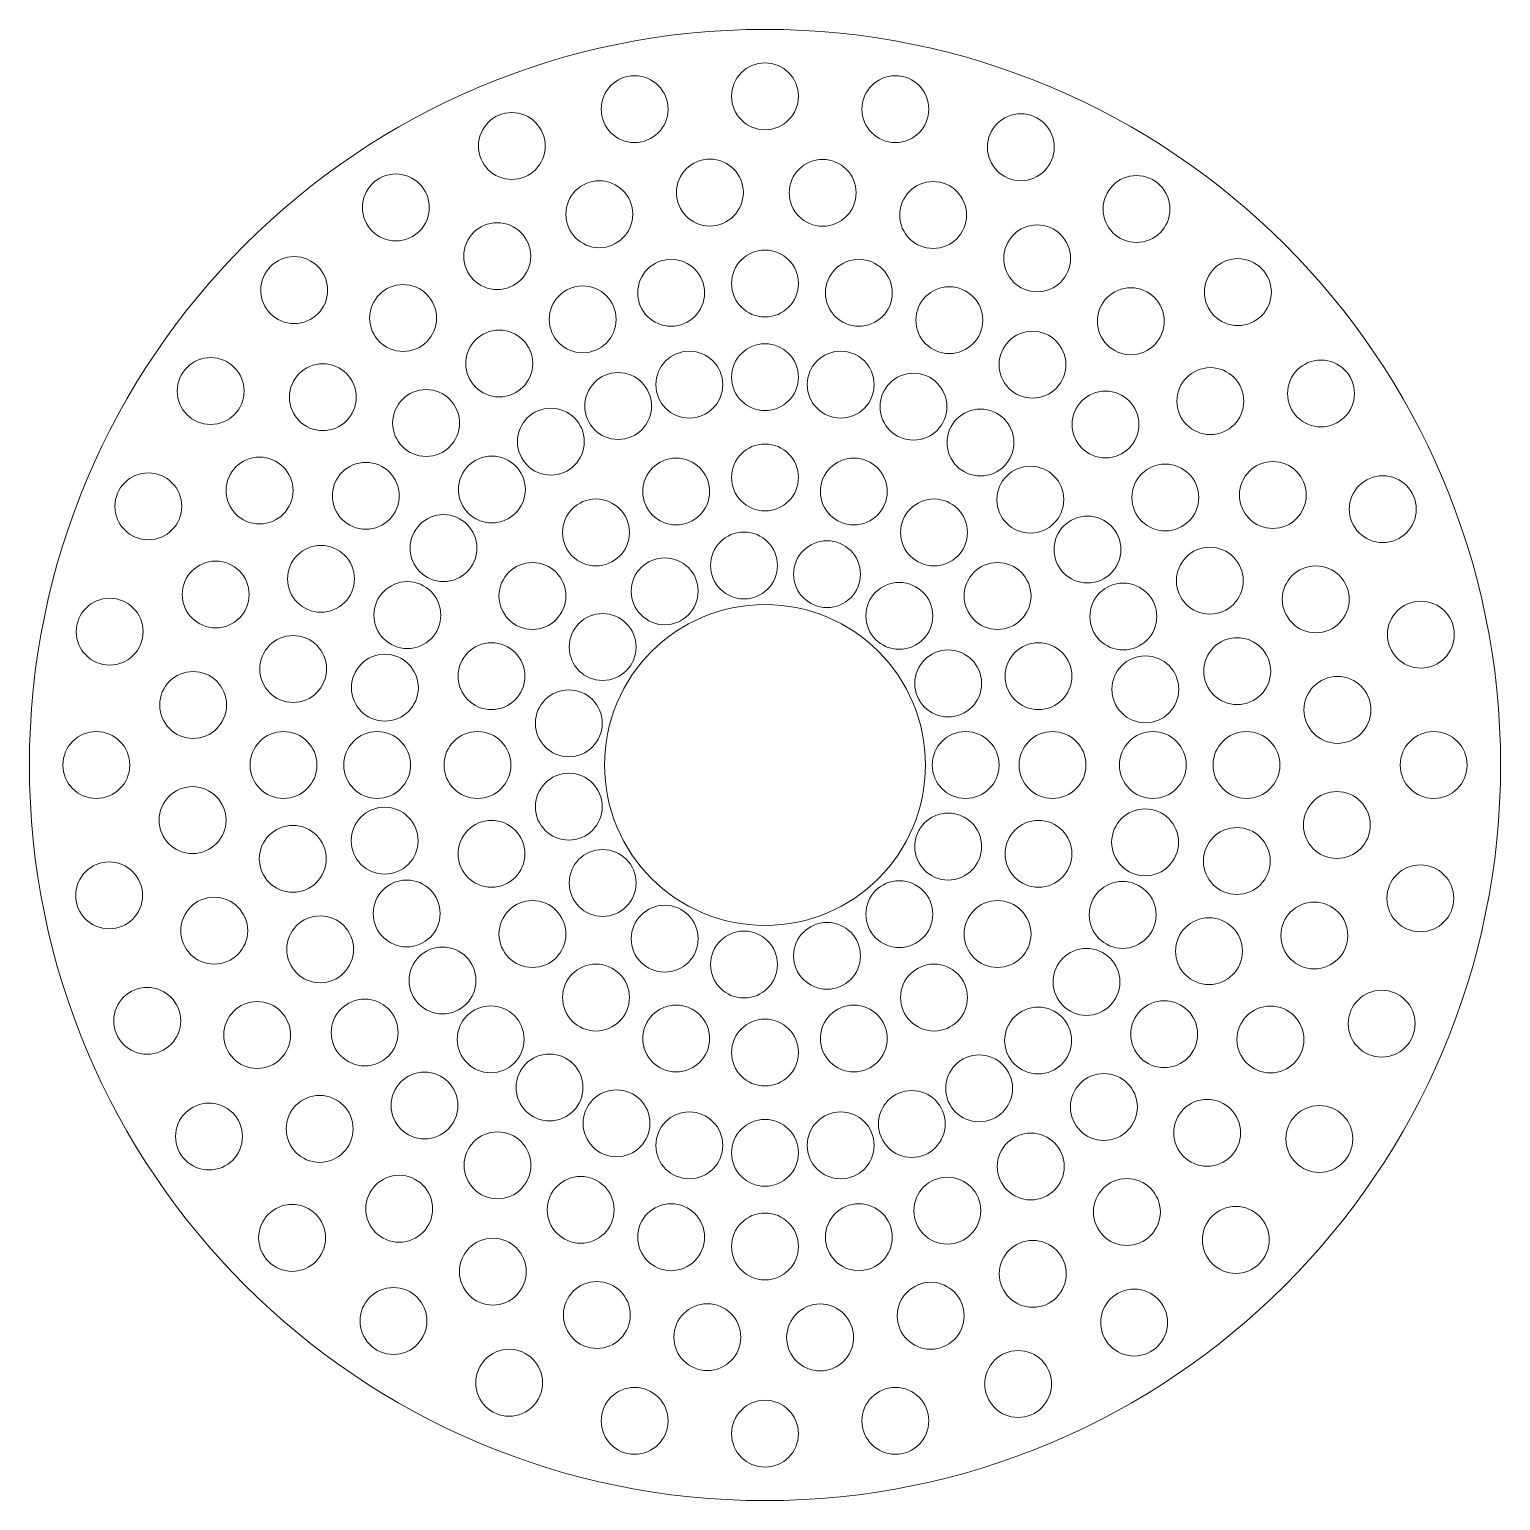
# Model space of a CAD drawing. Header units: millimetres. Extents: x 35 to 145, y 5 to 115.
import ezdxf

# ---------------------------------------------------------------- set-up
doc = ezdxf.new("R2010")
doc.units = ezdxf.units.MM
doc.layers.add('cut', color=1, linetype='Continuous', lineweight=0, true_color=0xff0000)

msp = doc.modelspace()

# ---------------------------------------------------------------- linework, layer by layer
at = {"layer": 'cut'}
for centre, radius in [((90, 60), 55), ((90, 110), 2.5), ((80.25, 109.04), 2.5), ((99.75, 109.04), 2.5), ((71.07, 106.28), 2.5), ((109.13, 106.19), 2.5), ((85.88, 102.8), 2.5), ((94.31, 102.78), 2.5), ((62.4, 101.69), 2.5), ((77.61, 101.18), 2.5), ((102.57, 101.12), 2.5), ((117.78, 101.57), 2.5), ((69.98, 98.05), 2.5), ((110.35, 97.88), 2.5), ((54.8, 95.51), 2.5), ((90, 96), 2.5), ((82.98, 95.31), 2.5), ((97.02, 95.31), 2.5), ((125.36, 95.36), 2.5), ((62.94, 93.42), 2.5), ((76.37, 93.32), 2.5), ((103.78, 93.26), 2.5), ((117.35, 93.18), 2.5), ((70.13, 90.02), 2.5), ((110, 89.93), 2.5), ((90, 89), 2.5), ((48.55, 87.96), 2.5), ((84.34, 88.44), 2.5), ((95.66, 88.44), 2.5), ((131.57, 87.78), 2.5), ((56.94, 87.5), 2.5), ((79.02, 86.84), 2.5), ((101.1, 86.79), 2.5), ((123.3, 87.21), 2.5), ((64.66, 85.57), 2.5), ((115.46, 85.46), 2.5), ((73.99, 84.18), 2.5), ((106.11, 84.11), 2.5), ((90, 81.5), 2.5), ((52.21, 80.52), 2.5), ((60.15, 80.13), 2.5), ((69.58, 80.6), 2.5), ((83.36, 80.45), 2.5), ((96.64, 80.45), 2.5), ((119.93, 80), 2.5), ((127.97, 80.19), 2.5), ((43.89, 79.34), 2.5), ((109.84, 79.84), 2.5), ((136.19, 79.13), 2.5), ((77.36, 77.39), 2.5), ((102.64, 77.39), 2.5), ((65.96, 76.22), 2.5), ((114.11, 76.11), 2.5), ((88.43, 74.92), 2.5), ((56.8, 73.92), 2.5), ((94.64, 74.27), 2.5), ((123.26, 73.78), 2.5), ((48.93, 72.75), 2.5), ((72.61, 72.64), 2.5), ((82.5, 72.99), 2.5), ((107.39, 72.64), 2.5), ((131.18, 72.39), 2.5), ((63.26, 71.21), 2.5), ((100.04, 71.15), 2.5), ((116.79, 71.1), 2.5), ((41, 69.97), 2.5), ((90, 60), 12), ((139.04, 69.75), 2.5), ((77.86, 68.82), 2.5), ((54.72, 67.18), 2.5), ((125.31, 67.02), 2.5), ((61.58, 65.78), 2.5), ((69.55, 66.64), 2.5), ((103.7, 66.1), 2.5), ((110.45, 66.64), 2.5), ((118.44, 65.66), 2.5), ((47.24, 64.49), 2.5), ((132.8, 64.12), 2.5), ((75.33, 63.12), 2.5), ((40, 60), 2.5), ((54, 60), 2.5), ((61, 60), 2.5), ((68.5, 60), 2.5), ((105, 60), 2.5), ((111.5, 60), 2.5), ((119, 60), 2.5), ((126, 60), 2.5), ((140, 60), 2.5), ((50, 60), 0), ((90, 60), 0), ((90, 60), 0), ((47.2, 55.88), 2.5), ((75.33, 56.88), 2.5), ((132.76, 55.51), 2.5), ((61.56, 54.34), 2.5), ((103.7, 53.9), 2.5), ((118.42, 54.22), 2.5), ((54.69, 52.98), 2.5), ((69.55, 53.36), 2.5), ((110.45, 53.36), 2.5), ((125.28, 52.82), 2.5), ((77.86, 51.18), 2.5), ((40.96, 50.25), 2.5), ((139, 50.03), 2.5), ((63.21, 48.9), 2.5), ((100.04, 48.85), 2.5), ((116.74, 48.79), 2.5), ((48.82, 47.61), 2.5), ((72.61, 47.36), 2.5), ((82.5, 47.01), 2.5), ((107.39, 47.36), 2.5), ((131.07, 47.25), 2.5), ((56.74, 46.22), 2.5), ((123.2, 46.08), 2.5), ((88.43, 45.08), 2.5), ((94.64, 45.73), 2.5), ((65.89, 43.89), 2.5), ((114.04, 43.78), 2.5), ((77.36, 42.61), 2.5), ((102.64, 42.61), 2.5), ((43.81, 40.87), 2.5), ((136.11, 40.66), 2.5), ((52.03, 39.81), 2.5), ((60.07, 40), 2.5), ((69.49, 39.49), 2.5), ((83.36, 39.55), 2.5), ((96.64, 39.55), 2.5), ((110.42, 39.4), 2.5), ((119.85, 39.87), 2.5), ((127.79, 39.48), 2.5), ((90, 38.5), 2.5), ((73.89, 35.89), 2.5), ((106.01, 35.82), 2.5), ((64.54, 34.54), 2.5), ((115.34, 34.43), 2.5), ((56.7, 32.79), 2.5), ((78.9, 33.21), 2.5), ((100.98, 33.16), 2.5), ((48.43, 32.22), 2.5), ((123.06, 32.5), 2.5), ((131.45, 32.04), 2.5), ((84.34, 31.56), 2.5), ((90, 31), 2.5), ((95.66, 31.56), 2.5), ((70, 30.07), 2.5), ((109.87, 29.98), 2.5), ((62.65, 26.82), 2.5), ((76.22, 26.74), 2.5), ((103.63, 26.68), 2.5), ((117.06, 26.58), 2.5), ((54.64, 24.64), 2.5), ((82.98, 24.69), 2.5), ((90, 24), 2.5), ((97.02, 24.69), 2.5), ((125.2, 24.49), 2.5), ((69.65, 22.12), 2.5), ((110.02, 21.95), 2.5), ((62.22, 18.43), 2.5), ((77.43, 18.88), 2.5), ((102.39, 18.82), 2.5), ((117.6, 18.31), 2.5), ((85.69, 17.22), 2.5), ((94.12, 17.2), 2.5), ((70.87, 13.81), 2.5), ((108.93, 13.72), 2.5), ((80.25, 10.96), 2.5), ((99.75, 10.96), 2.5), ((90, 10), 2.5)]:
    msp.add_circle(centre, radius, dxfattribs=at)

doc.saveas('drawing.dxf')
